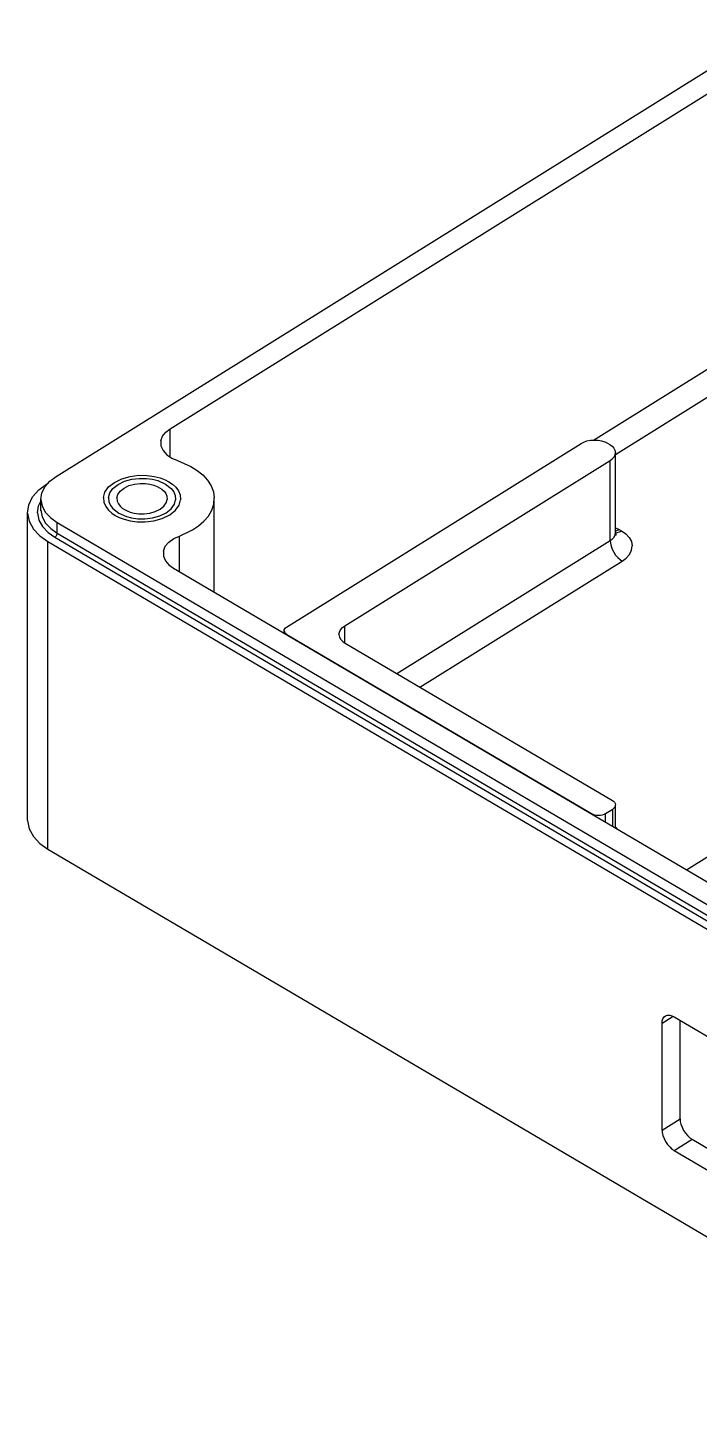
# Model space of a CAD drawing. Header units: millimetres. Extents: x -60 to 60, y -36 to 55.
# Drawn here: x -59.8 to -19.8, y -35.5 to 46.3 of the extents above; entities that cross this region are included whole.
import ezdxf

# ---------------------------------------------------------------- set-up
doc = ezdxf.new("R2010")
doc.units = ezdxf.units.MM
doc.layers.add('VISIBLE', color=7, linetype='Continuous')

msp = doc.modelspace()

# ---------------------------------------------------------------- linework, layer by layer
at = {"layer": 'VISIBLE'}
for p, q in [((-58.141, 19.534), (-15.25, 46.26)), ((-51.354, 22.373), (-14.912, 45.081)), ((-26.121, 21.697), (-17.272, 27.211)), ((-24.825, 20.84), (-17.275, 25.544)), ((-51.806, 21.932), (-51.61, 22.176)), ((-51.61, 22.176), (-51.354, 22.373)), ((-51.354, 20.697), (-51.354, 22.373)), ((-51.909, 21.652), (-51.806, 21.932)), ((-51.909, 21.652), (-51.899, 21.357)), ((-51.899, 21.357), (-51.771, 21.072)), ((-44.414, 10.557), (-26.857, 21.497)), ((-26.857, 21.497), (-26.705, 21.577)), ((-26.705, 21.577), (-26.52, 21.641)), ((-26.52, 21.641), (-26.309, 21.683)), ((-26.309, 21.683), (-26.084, 21.699)), ((-26.084, 21.699), (-25.859, 21.687)), ((-25.859, 21.687), (-25.646, 21.648)), ((-25.646, 21.648), (-25.458, 21.588)), ((-25.458, 21.588), (-25.302, 21.511)), ((-25.302, 21.511), (-25.159, 21.427)), ((-25.159, 21.427), (-25.028, 21.335)), ((-25.028, 21.335), (-24.922, 21.223)), ((-51.771, 21.072), (-51.541, 20.821)), ((-51.541, 20.821), (-51.24, 20.621)), ((-51.24, 20.621), (-50.903, 20.476)), ((-50.903, 20.476), (-50.108, 20.126)), ((-40.951, 10.631), (-25.136, 20.486)), ((-25.136, 20.486), (-25.01, 20.58)), ((-25.136, 15.709), (-25.136, 20.486)), ((-25.01, 20.58), (-24.909, 20.694)), ((-24.922, 21.223), (-24.852, 21.095)), ((-24.909, 20.694), (-24.845, 20.822)), ((-24.852, 21.095), (-24.825, 20.959)), ((-24.845, 20.822), (-24.825, 20.959)), ((-24.825, 16.183), (-24.825, 20.959)), ((-50.108, 20.126), (-49.738, 19.893)), ((-49.738, 19.893), (-49.405, 19.622)), ((-59.174, 18.731), (-58.715, 19.075)), ((-58.986, 18.554), (-58.8, 18.928)), ((-58.8, 18.928), (-58.508, 19.258)), ((-58.715, 19.075), (-58.616, 19.137)), ((-58.508, 19.258), (-58.141, 19.534)), ((-55.227, 18.595), (-55.011, 18.904)), ((-55.011, 18.904), (-54.667, 19.179)), ((-54.751, 18.813), (-54.452, 19.053)), ((-54.667, 19.179), (-54.222, 19.395)), ((-54.452, 19.053), (-54.065, 19.241)), ((-54.317, 18.662), (-54.093, 18.842)), ((-54.222, 19.395), (-53.719, 19.535)), ((-54.093, 18.842), (-53.803, 18.983)), ((-54.065, 19.241), (-53.627, 19.362)), ((-53.803, 18.983), (-53.475, 19.074)), ((-53.719, 19.535), (-53.206, 19.597)), ((-53.627, 19.362), (-53.182, 19.416)), ((-53.475, 19.074), (-53.141, 19.114)), ((-53.206, 19.597), (-52.725, 19.59)), ((-53.182, 19.416), (-52.763, 19.41)), ((-53.141, 19.114), (-52.827, 19.11)), ((-52.827, 19.11), (-52.549, 19.072)), ((-52.763, 19.41), (-52.393, 19.359)), ((-52.725, 19.59), (-52.3, 19.532)), ((-52.549, 19.072), (-52.315, 19.012)), ((-52.393, 19.359), (-52.081, 19.279)), ((-52.315, 19.012), (-52.124, 18.939)), ((-52.3, 19.532), (-51.941, 19.44)), ((-52.124, 18.939), (-51.972, 18.861)), ((-52.081, 19.279), (-51.624, 19.078)), ((-51.972, 18.861), (-51.838, 18.771)), ((-51.941, 19.44), (-51.648, 19.328)), ((-51.648, 19.328), (-51.415, 19.208)), ((-51.624, 19.078), (-51.278, 18.807)), ((-51.415, 19.208), (-51.21, 19.07)), ((-51.21, 19.07), (-51.017, 18.897)), ((-51.017, 18.897), (-50.854, 18.682)), ((-49.405, 19.622), (-49.124, 19.315)), ((-49.124, 19.315), (-48.909, 18.978)), ((-48.909, 18.978), (-48.77, 18.619)), ((-59.772, 17.85), (-59.539, 18.317)), ((-59.539, 18.317), (-59.174, 18.731)), ((-59.183, 17.781), (-59.045, 18.058)), ((-59.045, 18.156), (-58.986, 18.554)), ((-59.045, 17.519), (-59.045, 18.156)), ((-59.045, 18.156), (-58.967, 17.76)), ((-55.314, 18.284), (-55.227, 18.595)), ((-55.314, 18.284), (-55.289, 17.993)), ((-55.014, 18.274), (-54.939, 18.545)), ((-55.014, 18.274), (-54.993, 18.021)), ((-54.993, 18.021), (-54.898, 17.799)), ((-54.939, 18.545), (-54.751, 18.813)), ((-54.515, 18.258), (-54.458, 18.461)), ((-54.515, 18.258), (-54.499, 18.068)), ((-54.499, 18.068), (-54.428, 17.901)), ((-54.458, 18.461), (-54.317, 18.662)), ((-51.838, 18.771), (-51.712, 18.658)), ((-51.712, 18.658), (-51.606, 18.518)), ((-51.606, 18.518), (-51.535, 18.351)), ((-51.576, 17.958), (-51.519, 18.161)), ((-51.535, 18.351), (-51.519, 18.161)), ((-51.278, 18.807), (-51.136, 18.62)), ((-51.136, 18.62), (-51.041, 18.398)), ((-51.095, 17.874), (-51.02, 18.145)), ((-51.041, 18.398), (-51.02, 18.145)), ((-50.854, 18.682), (-50.745, 18.426)), ((-50.807, 17.824), (-50.72, 18.135)), ((-50.745, 18.426), (-50.72, 18.135)), ((-48.77, 18.619), (-48.717, 18.247)), ((-48.753, 17.876), (-48.717, 18.247)), ((-48.717, 12.645), (-48.717, 18.247)), ((-59.845, 17.353), (-59.772, 17.85)), ((-59.845, -0.957), (-59.845, 17.353)), ((-59.845, 17.353), (-59.748, 16.858)), ((-59.245, 17.358), (-59.183, 17.781)), ((-59.245, 17.358), (-59.162, 16.937)), ((-59.048, 17.49), (-59.045, 17.519)), ((-59.045, 17.519), (-58.967, 17.123)), ((-58.967, 17.76), (-58.763, 17.389)), ((-58.763, 17.389), (-58.455, 17.064)), ((-55.289, 17.993), (-55.18, 17.737)), ((-55.18, 17.737), (-55.017, 17.522)), ((-55.017, 17.522), (-54.824, 17.349)), ((-54.898, 17.799), (-54.756, 17.612)), ((-54.824, 17.349), (-54.619, 17.211)), ((-54.756, 17.612), (-54.41, 17.341)), ((-54.619, 17.211), (-54.386, 17.091)), ((-54.428, 17.901), (-54.322, 17.761)), ((-54.41, 17.341), (-53.953, 17.14)), ((-54.322, 17.761), (-54.196, 17.648)), ((-54.196, 17.648), (-54.062, 17.558)), ((-54.062, 17.558), (-53.91, 17.48)), ((-53.91, 17.48), (-53.719, 17.407)), ((-53.719, 17.407), (-53.485, 17.347)), ((-53.485, 17.347), (-53.207, 17.309)), ((-53.207, 17.309), (-52.893, 17.305)), ((-52.893, 17.305), (-52.559, 17.345)), ((-52.559, 17.345), (-52.231, 17.436)), ((-52.231, 17.436), (-51.941, 17.577)), ((-51.969, 17.178), (-51.582, 17.366)), ((-51.941, 17.577), (-51.717, 17.757)), ((-51.812, 17.024), (-51.367, 17.24)), ((-51.717, 17.757), (-51.576, 17.958)), ((-51.582, 17.366), (-51.283, 17.606)), ((-51.367, 17.24), (-51.023, 17.515)), ((-51.283, 17.606), (-51.095, 17.874)), ((-51.023, 17.515), (-50.807, 17.824)), ((-49.072, 17.174), (-48.873, 17.514)), ((-48.873, 17.514), (-48.753, 17.876)), ((-59.748, 16.858), (-59.493, 16.395)), ((-59.493, 16.395), (-59.108, 15.988)), ((-59.162, 16.937), (-58.945, 16.544)), ((-58.967, 17.123), (-58.763, 16.753)), ((-58.945, 16.544), (-58.618, 16.198)), ((-58.763, 16.753), (-58.455, 16.427)), ((-58.455, 17.064), (-58.075, 16.795)), ((-58.455, 16.427), (-58.075, 16.158)), ((-58.075, 16.158), (-58.075, 16.795)), ((-58.075, 16.795), (-2.121, -16.092)), ((-54.386, 17.091), (-54.093, 16.979)), ((-54.093, 16.979), (-53.734, 16.887)), ((-53.953, 17.14), (-53.641, 17.06)), ((-53.734, 16.887), (-53.309, 16.829)), ((-53.641, 17.06), (-53.271, 17.009)), ((-53.309, 16.829), (-52.828, 16.822)), ((-53.271, 17.009), (-52.852, 17.003)), ((-52.852, 17.003), (-52.407, 17.057)), ((-52.828, 16.822), (-52.315, 16.884)), ((-52.407, 17.057), (-51.969, 17.178)), ((-52.315, 16.884), (-51.812, 17.024)), ((-50.016, 16.346), (-49.658, 16.585)), ((-49.658, 16.585), (-49.339, 16.862)), ((-49.339, 16.862), (-49.072, 17.174)), ((-24.825, 16.48), (-24.605, 16.373)), ((-24.732, 16.307), (-24.605, 16.373)), ((-24.605, 16.373), (-24.462, 16.288)), ((-59.108, 15.988), (-58.632, 15.652)), ((-58.632, -2.658), (-58.632, 15.652)), ((-58.632, 15.652), (-2.678, -17.236)), ((-58.618, 16.198), (-58.214, 15.912)), ((-58.214, 15.912), (-58.189, 15.931)), ((-58.214, 15.912), (-2.26, -16.975)), ((-58.189, 15.931), (-58.163, 15.956)), ((-58.163, 15.956), (-58.138, 15.986)), ((-58.138, 15.986), (-58.115, 16.02)), ((-58.115, 16.02), (-58.097, 16.057)), ((-58.097, 16.057), (-58.084, 16.094)), ((-58.084, 16.094), (-58.077, 16.128)), ((-58.077, 16.128), (-58.075, 16.158)), ((-58.075, 16.158), (-2.121, -16.729)), ((-51.634, 15.37), (-51.416, 15.625)), ((-51.416, 15.625), (-51.125, 15.831)), ((-51.125, 15.831), (-50.794, 15.982)), ((-50.794, 15.982), (-50.016, 16.346)), ((-50.794, 13.866), (-50.794, 15.982)), ((-37.843, 7.791), (-25.136, 15.709)), ((-25.136, 15.709), (-25.01, 15.804)), ((-25.136, 15.709), (-25.124, 15.557)), ((-25.124, 15.557), (-25.085, 15.386)), ((-25.01, 15.804), (-24.909, 15.917)), ((-24.909, 15.917), (-24.845, 16.046)), ((-24.845, 16.046), (-24.825, 16.183)), ((-24.825, 16.28), (-24.732, 16.307)), ((-24.825, 16.181), (-24.718, 16.185)), ((-24.825, 16.183), (-24.808, 16.038)), ((-24.819, 16.133), (-24.783, 16.035)), ((-24.813, 16.117), (-24.789, 16.098)), ((-24.806, 16.098), (-24.773, 16.051)), ((-24.718, 16.185), (-24.589, 16.223)), ((-24.589, 16.223), (-24.462, 16.288)), ((-24.462, 16.288), (-24.212, 16.112)), ((-24.212, 16.112), (-24.01, 15.899)), ((-24.01, 15.899), (-23.876, 15.655)), ((-23.876, 15.655), (-23.825, 15.395)), ((-51.748, 15.083), (-51.634, 15.37)), ((-51.748, 15.083), (-51.744, 14.788)), ((-51.744, 14.788), (-51.627, 14.51)), ((-25.085, 15.386), (-25.019, 15.205)), ((-25.019, 15.205), (-24.926, 15.023)), ((-24.926, 15.023), (-24.811, 14.852)), ((-24.811, 14.852), (-24.683, 14.702)), ((-24.177, 14.672), (-23.986, 14.889)), ((-23.986, 14.889), (-23.863, 15.135)), ((-23.863, 15.135), (-23.825, 15.395)), ((-51.627, 14.51), (-51.42, 14.27)), ((-51.42, 14.27), (-51.154, 14.077)), ((-51.154, 14.077), (-6.812, -11.985)), ((-36.468, 6.983), (-24.418, 14.491)), ((-24.683, 14.702), (-24.549, 14.581)), ((-24.549, 14.581), (-24.418, 14.491)), ((-24.418, 14.491), (-24.177, 14.672)), ((-44.564, 10.204), (-44.556, 10.21)), ((-44.556, 10.342), (-44.547, 10.404)), ((-44.556, 10.199), (-44.556, 10.342)), ((-44.556, 10.342), (-44.544, 10.28)), ((-44.547, 10.404), (-44.518, 10.463)), ((-44.544, 10.28), (-44.512, 10.222)), ((-44.518, 10.463), (-44.472, 10.514)), ((-44.512, 10.222), (-44.464, 10.171)), ((-44.472, 10.514), (-44.414, 10.557)), ((-44.464, 10.171), (-44.404, 10.129)), ((-44.404, 10.11), (-44.404, 10.129)), ((-44.404, 10.129), (-26.255, -0.538)), ((-41.29, 10.114), (-41.268, 10.263)), ((-41.29, 10.114), (-41.261, 9.966)), ((-41.268, 10.263), (-41.198, 10.403)), ((-41.261, 9.966), (-41.184, 9.827)), ((-41.198, 10.403), (-41.089, 10.527)), ((-41.184, 9.827), (-41.069, 9.705)), ((-41.089, 10.527), (-40.951, 10.631)), ((-40.951, 9.621), (-40.951, 10.631)), ((-41.069, 9.705), (-40.926, 9.604)), ((-40.926, 9.604), (-25.001, 0.243)), ((-25.001, 0.243), (-24.93, 0.193)), ((-24.93, 0.193), (-24.872, 0.132)), ((-24.872, 0.132), (-24.834, 0.063)), ((-24.834, 0.063), (-24.819, -0.012)), ((-26.255, -0.538), (-26.255, -0.557)), ((-26.255, -0.538), (-26.17, -0.58)), ((-26.17, -0.58), (-26.067, -0.613)), ((-26.067, -0.613), (-25.951, -0.634)), ((-25.951, -0.634), (-25.828, -0.641)), ((-25.828, -0.641), (-25.706, -0.632)), ((-25.706, -0.632), (-25.591, -0.609)), ((-25.591, -0.609), (-25.49, -0.574)), ((-25.49, -0.574), (-25.407, -0.531)), ((-25.407, -0.531), (-24.989, -0.27)), ((-25.407, -1.056), (-25.407, -0.531)), ((-24.989, -0.27), (-24.92, -0.218)), ((-24.989, -1.302), (-24.989, -0.27)), ((-24.92, -0.218), (-24.865, -0.156)), ((-24.865, -0.156), (-24.83, -0.086)), ((-24.83, -0.086), (-24.819, -0.012)), ((-24.819, -1.365), (-24.819, -0.012)), ((-59.845, -0.957), (-59.748, -1.452)), ((-59.748, -1.452), (-59.493, -1.915)), ((-24.824, -1.399), (-24.819, -1.365)), ((-24.819, -1.348), (-24.809, -1.363)), ((-24.819, -1.362), (-24.815, -1.372)), ((-24.819, -1.365), (-24.817, -1.403)), ((-24.819, -1.366), (-24.807, -1.408)), ((-24.815, -1.372), (-24.793, -1.417)), ((-24.809, -1.363), (-24.809, -1.363)), ((-24.809, -1.363), (-24.712, -1.464)), ((-20.6, -3.881), (-16.689, -1.444)), ((-59.493, -1.915), (-59.108, -2.322)), ((-59.108, -2.322), (-58.632, -2.658)), ((-58.632, -2.658), (-2.678, -35.546)), ((-22.047, -13.016), (-21.395, -12.61)), ((-22.047, -13.016), (-22.035, -12.879)), ((-22.047, -19.385), (-22.047, -13.016)), ((-22.035, -12.879), (-21.996, -12.753)), ((-21.996, -12.753), (-21.93, -12.649)), ((-21.93, -12.649), (-21.837, -12.577)), ((-21.837, -12.577), (-21.722, -12.541)), ((-21.722, -12.541), (-21.594, -12.543)), ((-21.594, -12.543), (-21.46, -12.579)), ((-21.46, -12.579), (-21.329, -12.642)), ((-21.329, -12.642), (-11.286, -18.545)), ((-20.974, -18.716), (-20.974, -12.851)), ((-22.047, -19.385), (-20.974, -18.716)), ((-20.974, -18.716), (-20.962, -18.868)), ((-22.047, -19.385), (-22.035, -19.537)), ((-22.035, -19.537), (-21.996, -19.708)), ((-20.962, -18.868), (-20.924, -19.039)), ((-20.924, -19.039), (-20.857, -19.221)), ((-20.857, -19.221), (-20.764, -19.403)), ((-20.764, -19.403), (-20.649, -19.574)), ((-20.649, -19.574), (-20.521, -19.723)), ((-21.996, -19.708), (-21.93, -19.889)), ((-21.93, -19.889), (-21.837, -20.071)), ((-21.837, -20.071), (-21.722, -20.242)), ((-21.722, -20.242), (-21.594, -20.392)), ((-21.594, -20.392), (-21.46, -20.513)), ((-21.329, -20.603), (-20.257, -19.934)), ((-20.521, -19.723), (-20.387, -19.844)), ((-20.387, -19.844), (-20.257, -19.934)), ((-20.257, -19.934), (-10.569, -25.628)), ((-21.46, -20.513), (-21.329, -20.603)), ((-21.329, -20.603), (-11.286, -26.506))]:
    msp.add_line(p, q, dxfattribs=at)

doc.saveas('drawing.dxf')
